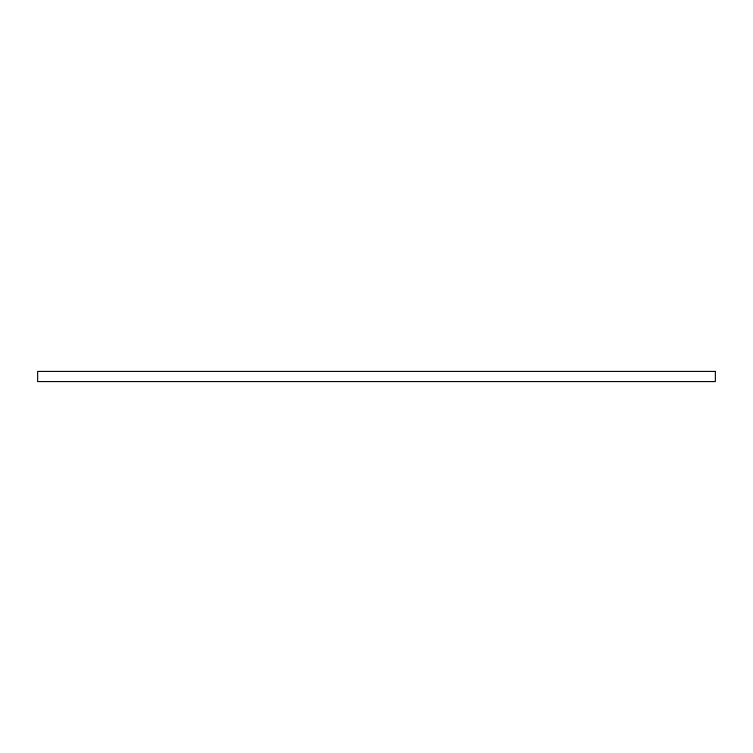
<?xml version="1.0" encoding="UTF-8"?>
<svg xmlns="http://www.w3.org/2000/svg" width="753" height="753" viewBox="0 0 753 753"><rect width="100%" height="100%" fill="white"/><g stroke="black" fill="none" stroke-linecap="round" stroke-linejoin="round"><path stroke-width="1.13" d="M715.35 371.417L37.65 371.417L37.65 381.583L715.35 381.583L715.35 371.417"/></g></svg>
